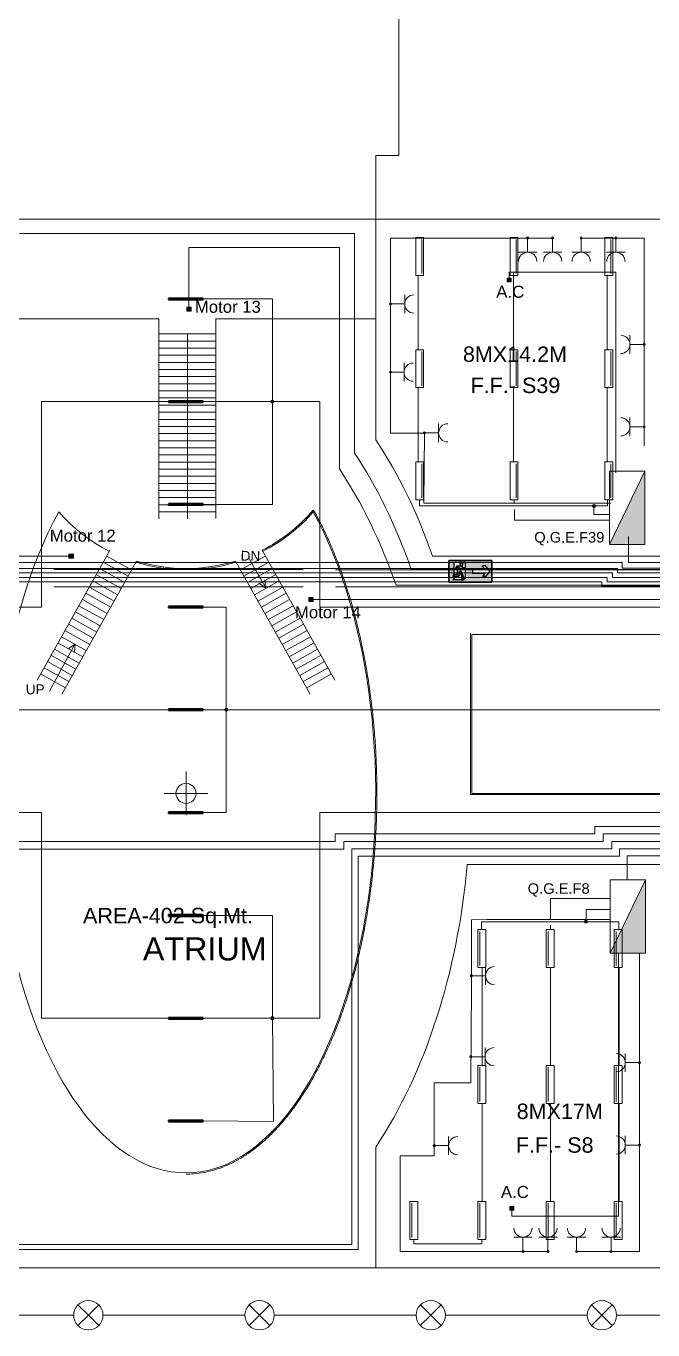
# Model space of a CAD drawing. Extents: x -17539 to 1421, y -3169 to 802964.
# Drawn here: x 392.2 to 418.6, y 364.6 to 419.5 of the extents above; entities that cross this region are included whole.
import ezdxf
from ezdxf.enums import TextEntityAlignment as Align

# ---------------------------------------------------------------- set-up
doc = ezdxf.new("R2010")
doc.units = 0
doc.header["$LTSCALE"] = 25
doc.header["$MEASUREMENT"] = 0
doc.linetypes.add('DASHED2', pattern=[0.375, 0.25, -0.125])
doc.layers.get('0').update_dxf_attribs({"lineweight": 9})
for name, color, linetype, lineweight in [('Iluminação', 10, 'Continuous', 9), ('Quadros', 50, 'Continuous', 9), ('www.cadblocksfree.com', 7, 'Continuous', 9)]:
    doc.layers.add(name, color=color, linetype=linetype, lineweight=lineweight)
doc.layers.add('Simbologia de Emergência', color=6, linetype='Continuous')
doc.layers.add('Tomadas', color=3, linetype='Continuous', lineweight=9, true_color=0x00f500)
doc.styles.add('ROMANS', font='arial.ttf')
doc.styles.get("Standard").update_dxf_attribs({"font": 'arial.ttf'})

# ---------------------------------------------------------------- blocks, each defined once
blk = doc.blocks.new('emergencia seta')
at = {"layer": 'Simbologia de Emergência'}
h = blk.add_hatch(color=98, dxfattribs=at)
h.paths.add_polyline_path([(1.001, 0.298), (0.094, 0.296), (-0.813, 0.294), (-0.811, -0.613), (1.003, -0.609)])
h.paths.add_polyline_path([(-0.131, -0.455), (-0.195, -0.52), (-0.649, -0.521), (-0.585, -0.456), (-0.585, -0.371), (-0.643, -0.371), (-0.595, -0.289), (-0.585, -0.289), (-0.587, 0.224), (-0.133, 0.225)], flags=16)
h.paths.add_polyline_path([(-0.372, -0.172, 0.038289), (-0.372, -0.171)], flags=0)
h.paths.add_polyline_path([(0.186, -0.248), (0.185, -0.067), (0.706, -0.066), (0.597, 0.07), (0.733, 0.07), (0.915, -0.156), (0.734, -0.383), (0.598, -0.383), (0.706, -0.247)], flags=16)
h.paths.add_polyline_path([(-0.349, 0.142, -1), (-0.221, 0.142, -1)], flags=0)
h.paths.add_polyline_path([(-0.188, -0.455), (-0.261, -0.455), (-0.291, -0.52), (-0.218, -0.52)], flags=16)
h.paths.add_polyline_path([(-0.3, -0.17, -0.215507), (-0.301, -0.11), (-0.263, -0.02), (-0.204, -0.069), (-0.132, -0.069), (-0.132, -0.021), (-0.187, -0.021), (-0.277, 0.054, 0.148058), (-0.294, 0.059), (-0.473, 0.059, 0.263654), (-0.498, 0.044), (-0.553, -0.048, 1), (-0.512, -0.072), (-0.462, 0.011), (-0.399, 0.011), (-0.454, -0.127, 0.095479), (-0.459, -0.154), (-0.459, -0.293), (-0.592, -0.294), (-0.635, -0.366), (-0.409, -0.366, 0.414214), (-0.386, -0.343), (-0.387, -0.173, -0.740976), (-0.372, -0.172), (-0.241, -0.446), (-0.169, -0.446)], flags=0)
for p, q in [((-0.813, 0.294), (1.001, 0.298)), ((-0.811, -0.613), (-0.813, 0.294)), ((1.001, 0.298), (1.003, -0.609)), ((1.001, 0.298), (1.001, 0.298)), ((1.001, 0.298), (1.003, -0.609)), ((1.001, 0.298), (1.001, 0.298))]:
    blk.add_line(p, q, dxfattribs=at)
at = {"layer": 'Simbologia de Emergência', "color": 7, "linetype": 'ByBlock', "lineweight": -2, "true_color": 0xffffff}
for p, q in [((1.001, 0.298), (-0.813, 0.294)), ((-0.813, 0.294), (-0.811, -0.613)), ((-0.587, 0.224), (-0.133, 0.225)), ((-0.587, 0.224), (-0.133, 0.225)), ((-0.587, 0.224), (-0.133, 0.225)), ((-0.585, -0.289), (-0.587, 0.224)), ((-0.585, -0.289), (-0.587, 0.224)), ((-0.585, -0.289), (-0.587, 0.224)), ((-0.498, 0.044), (-0.553, -0.048)), ((-0.498, 0.044), (-0.553, -0.048)), ((-0.498, 0.044), (-0.553, -0.048)), ((-0.512, -0.072), (-0.462, 0.011)), ((-0.512, -0.072), (-0.462, 0.011)), ((-0.512, -0.072), (-0.462, 0.011)), ((-0.294, 0.059), (-0.473, 0.059)), ((-0.294, 0.059), (-0.473, 0.059)), ((-0.294, 0.059), (-0.473, 0.059)), ((-0.462, 0.011), (-0.399, 0.011)), ((-0.462, 0.011), (-0.399, 0.011)), ((-0.462, 0.011), (-0.399, 0.011)), ((-0.399, 0.011), (-0.454, -0.127)), ((-0.399, 0.011), (-0.454, -0.127)), ((-0.399, 0.011), (-0.454, -0.127)), ((-0.349, 0.142), (-0.349, 0.142)), ((-0.277, 0.054), (-0.187, -0.021)), ((-0.277, 0.054), (-0.187, -0.021)), ((-0.187, -0.021), (-0.277, 0.054)), ((-0.133, 0.225), (-0.131, -0.455)), ((0.706, -0.066), (0.597, 0.07)), ((0.733, 0.07), (0.597, 0.07)), ((0.915, -0.156), (0.733, 0.07)), ((1.003, -0.609), (1.001, 0.298)), ((1.003, -0.609), (1.001, 0.298)), ((-0.585, -0.456), (-0.649, -0.521)), ((-0.585, -0.456), (-0.649, -0.521)), ((-0.649, -0.521), (-0.585, -0.456)), ((-0.195, -0.52), (-0.649, -0.521)), ((-0.595, -0.289), (-0.643, -0.371)), ((-0.595, -0.289), (-0.643, -0.371)), ((-0.643, -0.371), (-0.595, -0.289)), ((-0.585, -0.371), (-0.643, -0.371)), ((-0.585, -0.371), (-0.643, -0.371)), ((-0.585, -0.371), (-0.643, -0.371)), ((-0.592, -0.294), (-0.635, -0.366)), ((-0.592, -0.294), (-0.635, -0.366)), ((-0.592, -0.294), (-0.635, -0.366)), ((-0.409, -0.366), (-0.635, -0.366)), ((-0.409, -0.366), (-0.635, -0.366)), ((-0.635, -0.366), (-0.409, -0.366)), ((-0.585, -0.289), (-0.595, -0.289)), ((-0.585, -0.289), (-0.595, -0.289)), ((-0.595, -0.289), (-0.585, -0.289)), ((-0.459, -0.293), (-0.592, -0.294)), ((-0.459, -0.293), (-0.592, -0.294)), ((-0.459, -0.293), (-0.592, -0.294)), ((-0.585, -0.456), (-0.585, -0.371)), ((-0.585, -0.456), (-0.585, -0.371)), ((-0.585, -0.456), (-0.585, -0.371)), ((-0.459, -0.154), (-0.459, -0.293)), ((-0.459, -0.154), (-0.459, -0.293)), ((-0.459, -0.154), (-0.459, -0.293)), ((-0.387, -0.173), (-0.386, -0.343)), ((-0.387, -0.173), (-0.386, -0.343)), ((-0.386, -0.343), (-0.387, -0.173)), ((-0.372, -0.171), (-0.372, -0.172)), ((-0.372, -0.172), (-0.241, -0.446)), ((-0.372, -0.172), (-0.241, -0.446)), ((-0.372, -0.172), (-0.372, -0.172)), ((-0.372, -0.172), (-0.241, -0.446)), ((-0.263, -0.02), (-0.301, -0.11)), ((-0.263, -0.02), (-0.301, -0.11)), ((-0.301, -0.11), (-0.263, -0.02)), ((-0.3, -0.17), (-0.169, -0.446)), ((-0.3, -0.17), (-0.169, -0.446)), ((-0.169, -0.446), (-0.3, -0.17)), ((-0.291, -0.52), (-0.261, -0.455)), ((-0.291, -0.52), (-0.261, -0.455)), ((-0.261, -0.455), (-0.291, -0.52)), ((-0.291, -0.52), (-0.218, -0.52)), ((-0.263, -0.02), (-0.204, -0.069)), ((-0.263, -0.02), (-0.204, -0.069)), ((-0.263, -0.02), (-0.204, -0.069)), ((-0.263, -0.02), (-0.263, -0.02)), ((-0.188, -0.455), (-0.261, -0.455)), ((-0.188, -0.455), (-0.261, -0.455)), ((-0.188, -0.455), (-0.261, -0.455)), ((-0.169, -0.446), (-0.241, -0.446)), ((-0.169, -0.446), (-0.241, -0.446)), ((-0.241, -0.446), (-0.169, -0.446)), ((-0.218, -0.52), (-0.188, -0.455)), ((-0.218, -0.52), (-0.188, -0.455)), ((-0.218, -0.52), (-0.188, -0.455)), ((-0.204, -0.069), (-0.132, -0.069)), ((-0.204, -0.069), (-0.132, -0.069)), ((-0.204, -0.069), (-0.132, -0.069)), ((-0.131, -0.455), (-0.195, -0.52)), ((-0.131, -0.455), (-0.195, -0.52)), ((-0.131, -0.455), (-0.195, -0.52)), ((-0.188, -0.455), (-0.188, -0.455)), ((-0.187, -0.021), (-0.132, -0.021)), ((-0.187, -0.021), (-0.132, -0.021)), ((-0.132, -0.021), (-0.187, -0.021)), ((-0.132, -0.069), (-0.132, -0.021)), ((-0.131, -0.455), (-0.131, -0.455)), ((0.706, -0.066), (0.185, -0.067)), ((0.185, -0.067), (0.186, -0.248)), ((0.706, -0.247), (0.186, -0.248)), ((0.706, -0.247), (0.598, -0.383)), ((0.734, -0.383), (0.598, -0.383)), ((0.915, -0.156), (0.734, -0.383)), ((-0.811, -0.613), (1.003, -0.609))]:
    blk.add_line(p, q, dxfattribs=at)
blk.add_circle((-0.285, 0.142), 0.0645, dxfattribs=at)
blk.add_circle((-0.285, 0.142), 0.0645, dxfattribs=at)
for centre, radius, start, end in [((-0.473, 0.029), 0.0296, 90.1318, 149.2124), ((-0.473, 0.029), 0.0296, 90.1318, 149.2123), ((-0.473, 0.029), 0.0296, 90.1318, 149.2123), ((-0.285, 0.142), 0.0645, 0.1318, 180.1318), ((-0.285, 0.142), 0.0645, 180.1318, 0.1318), ((-0.294, 0.03), 0.0296, 56.444, 90.1318), ((-0.294, 0.03), 0.0296, 56.4442, 90.1318), ((-0.294, 0.03), 0.0296, 56.4442, 90.1318), ((-0.532, -0.06), 0.024, 149.2124, 329.2124), ((-0.532, -0.06), 0.024, 149.2123, 329.2123), ((-0.532, -0.06), 0.024, 149.2123, 329.2123), ((-0.387, -0.154), 0.0726, 158.3161, 180.1318), ((-0.387, -0.154), 0.0726, 158.3158, 180.1318), ((-0.387, -0.154), 0.0726, 158.3158, 180.1318), ((-0.409, -0.343), 0.0227, 270.1318, 0.1318), ((-0.409, -0.343), 0.0227, 270.1318, 0.1318), ((-0.409, -0.343), 0.0227, 270.1318, 0.1318), ((-0.379, -0.174), 0.00779, 21.0343, 167.1846), ((-0.379, -0.174), 0.00779, 21.0343, 167.1846), ((-0.379, -0.174), 0.00779, 21.0343, 167.1846), ((-0.379, -0.174), 0.00779, 21.0343, 29.8052), ((-0.234, -0.138), 0.0726, 156.7728, 205.4198), ((-0.234, -0.138), 0.0726, 156.7731, 205.4198), ((-0.234, -0.138), 0.0726, 156.7731, 205.4198)]:
    blk.add_arc(centre, radius, start, end, dxfattribs=at)
blk = doc.blocks.new('quadro eletrico')
h = blk.add_hatch(color=256)
h.dxf.hatch_style = 1
h.paths.add_polyline_path([(1.839, -0.788), (-1.457, 0.809), (-1.457, -0.788)])
blk.add_line((-1.457, 0.809), (1.839, -0.788))
blk.add_lwpolyline([(-1.457, 0.809), (1.839, 0.809), (1.839, -0.788), (-1.457, -0.788)], close=True)
blk = doc.blocks.new('Quadro')
at = {"xscale": 0.6593095434044552, "yscale": 0.6593095434044552, "zscale": 0.6593095434044552}
blk.add_blockref('quadro eletrico', (-0.091, 0.017), dxfattribs=at)
blk = doc.blocks.new('Tomada')
for p, q in [((0, 0), (-0.975, 0)), ((0, 0.632), (0, 0)), ((0, 0), (0, -0.632))]:
    blk.add_line(p, q)
blk.add_arc((0.622, 0), 0.622, 90, 270)
blk = doc.blocks.new('Iluminárias 1')
at = {"layer": 'Iluminação'}
blk.add_line((0.079, 0.079), (1.521, 0.079), dxfattribs=at)
blk.add_lwpolyline([(0, 0), (1.6, 0), (1.6, 0.332), (0, 0.332)], close=True, dxfattribs=at)
blk = doc.blocks.new('Ponto de Luz')
for q in [(-0.438, -0.436), (-0.437, 0.437), (0.438, 0.436), (0.437, -0.437)]:
    blk.add_line((0, 0), q)
blk.add_circle((0, 0), 0.618)
blk = doc.blocks.new('Luminária 4')
at = {"layer": 'Iluminação', "lineweight": 40}
for p, q in [((0.733, 0.043), (-0.734, 0.043)), ((-0.734, 0.043), (-0.734, 0)), ((-0.734, 0), (0.733, 0)), ((0.733, 0), (0.733, 0.043))]:
    blk.add_line(p, q, dxfattribs=at)
at = {"layer": 'Iluminação', "lineweight": 30}
blk.add_line((-0.667, 0.008), (0.679, 0.008), dxfattribs=at)
blk = doc.blocks.new('Caixa de Derivação')
at = {"layer": 'Iluminação'}
h = blk.add_hatch(color=256, dxfattribs=at)
h.dxf.hatch_style = 1
h.paths.add_polyline_path([(0.052, 0.051), (-0.048, 0.051), (-0.048, -0.049), (0.052, -0.049)])
blk.add_lwpolyline([(-0.048, 0.051), (0.052, 0.051), (0.052, -0.049), (-0.048, -0.049)], close=True, dxfattribs=at)

msp = doc.modelspace()

# ---------------------------------------------------------------- hatches: boundary and pattern name
at = {"layer": 'Tomadas'}
h = msp.add_hatch(color=256, dxfattribs=at)
h.dxf.hatch_style = 1
h.paths.add_polyline_path([(413.281, 410.576, -1), (413.374, 410.576, -1)])
h = msp.add_hatch(color=256, dxfattribs=at)
h.dxf.hatch_style = 1
h.paths.add_polyline_path([(413.281, 410.576, -1), (413.374, 410.576, -1)])
h = msp.add_hatch(color=256, dxfattribs=at)
h.dxf.hatch_style = 1
h.paths.add_polyline_path([(413.281, 410.576, -1), (413.374, 410.576, -1)])
h = msp.add_hatch(color=256, dxfattribs=at)
h.dxf.hatch_style = 1
h.paths.add_polyline_path([(413.281, 410.576, -1), (413.374, 410.576, -1)])
h = msp.add_hatch(color=256, dxfattribs=at)
h.dxf.hatch_style = 1
h.paths.add_polyline_path([(414.337, 410.576, -1), (414.431, 410.576, -1)])
h = msp.add_hatch(color=256, dxfattribs=at)
h.dxf.hatch_style = 1
h.paths.add_polyline_path([(414.337, 410.576, -1), (414.431, 410.576, -1)])
h = msp.add_hatch(color=256, dxfattribs=at)
h.dxf.hatch_style = 1
h.paths.add_polyline_path([(414.337, 410.576, -1), (414.431, 410.576, -1)])
h = msp.add_hatch(color=256, dxfattribs=at)
h.dxf.hatch_style = 1
h.paths.add_polyline_path([(414.337, 410.576, -1), (414.431, 410.576, -1)])
h = msp.add_hatch(color=256, dxfattribs=at)
h.dxf.hatch_style = 1
h.paths.add_polyline_path([(415.587, 410.529, -0.414214), (415.54, 410.576), (415.587, 410.576)])
h.paths.add_polyline_path([(415.587, 410.529), (415.587, 410.576), (415.633, 410.576, -0.414214)])
h.paths.add_polyline_path([(415.633, 410.576), (415.587, 410.576), (415.54, 410.576, -1)])
h.paths.add_polyline_path([(417, 410.576), (417.093, 410.576, -1)])
h.paths.add_polyline_path([(417.093, 410.576), (417, 410.576, -1)])
h = msp.add_hatch(color=256, dxfattribs=at)
h.dxf.hatch_style = 1
h.paths.add_polyline_path([(415.587, 410.529, -0.414214), (415.54, 410.576), (415.587, 410.576)])
h.paths.add_polyline_path([(415.587, 410.529), (415.587, 410.576), (415.633, 410.576, -0.414214)])
h.paths.add_polyline_path([(415.633, 410.576), (415.587, 410.576), (415.54, 410.576, -1)])
h.paths.add_polyline_path([(417, 410.576), (417.093, 410.576, -1)])
h.paths.add_polyline_path([(417.093, 410.576), (417, 410.576, -1)])
h = msp.add_hatch(color=256, dxfattribs=at)
h.dxf.hatch_style = 1
h.paths.add_polyline_path([(415.587, 410.529, -0.414214), (415.54, 410.576), (415.587, 410.576)])
h.paths.add_polyline_path([(415.587, 410.529), (415.587, 410.576), (415.633, 410.576, -0.414214)])
h.paths.add_polyline_path([(415.633, 410.576), (415.587, 410.576), (415.54, 410.576, -1)])
h.paths.add_polyline_path([(417, 410.576), (417.093, 410.576, -1)])
h.paths.add_polyline_path([(417.093, 410.576), (417, 410.576, -1)])
h = msp.add_hatch(color=256, dxfattribs=at)
h.dxf.hatch_style = 1
h.paths.add_polyline_path([(415.587, 410.529, -0.414214), (415.54, 410.576), (415.587, 410.576)])
h.paths.add_polyline_path([(415.587, 410.529), (415.587, 410.576), (415.633, 410.576, -0.414214)])
h.paths.add_polyline_path([(415.633, 410.576), (415.587, 410.576), (415.54, 410.576, -1)])
h.paths.add_polyline_path([(417, 410.576), (417.093, 410.576, -1)])
h.paths.add_polyline_path([(417.093, 410.576), (417, 410.576, -1)])
h = msp.add_hatch(color=256, dxfattribs=at)
h.dxf.hatch_style = 1
h.paths.add_polyline_path([(412.462, 408.883), (412.462, 408.726), (412.636, 408.726), (412.636, 408.883)])
h = msp.add_hatch(color=256, dxfattribs=at)
h.dxf.hatch_style = 1
h.paths.add_polyline_path([(407.526, 407.756), (407.526, 407.84, -0.552295), (407.592, 407.798, -0.552295)])
h.paths.add_polyline_path([(407.526, 407.756, -0.288415), (407.499, 407.798, -0.288415), (407.526, 407.84)])
h = msp.add_hatch(color=256, dxfattribs=at)
h.dxf.hatch_style = 1
h.paths.add_polyline_path([(407.526, 407.756), (407.526, 407.84, -0.552295), (407.592, 407.798, -0.552295)])
h.paths.add_polyline_path([(407.526, 407.756, -0.288415), (407.499, 407.798, -0.288415), (407.526, 407.84)])
h = msp.add_hatch(color=256, dxfattribs=at)
h.dxf.hatch_style = 1
h.paths.add_polyline_path([(407.526, 407.756), (407.526, 407.84, -0.552295), (407.592, 407.798, -0.552295)])
h.paths.add_polyline_path([(407.526, 407.756, -0.288415), (407.499, 407.798, -0.288415), (407.526, 407.84)])
h = msp.add_hatch(color=256, dxfattribs=at)
h.dxf.hatch_style = 1
h.paths.add_polyline_path([(407.526, 407.756), (407.526, 407.84, -0.552295), (407.592, 407.798, -0.552295)])
h.paths.add_polyline_path([(407.526, 407.756, -0.288415), (407.499, 407.798, -0.288415), (407.526, 407.84)])
h = msp.add_hatch(color=256, dxfattribs=at)
h.dxf.hatch_style = 1
h.paths.add_polyline_path([(398.952, 407.665), (398.952, 407.496), (399.14, 407.496), (399.14, 407.665)])
h = msp.add_hatch(color=256, dxfattribs=at)
h.dxf.hatch_style = 1
h.paths.add_polyline_path([(418.244, 406.092), (418.198, 406.092, -0.411824), (418.244, 406.138)])
h.paths.add_polyline_path([(418.244, 406.045, -0.411824), (418.198, 406.092), (418.244, 406.092)])
h.paths.add_polyline_path([(418.244, 406.045), (418.244, 406.092), (418.244, 406.138, -0.416608), (418.291, 406.092, -0.416608)])
h.paths.add_polyline_path([(418.291, 402.618, -0.416608), (418.244, 402.571), (418.244, 402.664, -0.416608)])
h.paths.add_polyline_path([(418.244, 402.571, -0.411824), (418.198, 402.618), (418.244, 402.618)])
h.paths.add_polyline_path([(418.244, 402.618), (418.198, 402.618, -0.411824), (418.244, 402.664)])
h = msp.add_hatch(color=256, dxfattribs=at)
h.dxf.hatch_style = 1
h.paths.add_polyline_path([(407.501, 404.921, -1), (407.594, 404.921, -1)])
h = msp.add_hatch(color=256, dxfattribs=at)
h.dxf.hatch_style = 1
h.paths.add_polyline_path([(407.501, 404.921, -1), (407.594, 404.921, -1)])
h = msp.add_hatch(color=256, dxfattribs=at)
h.dxf.hatch_style = 1
h.paths.add_polyline_path([(407.501, 404.921, -1), (407.594, 404.921, -1)])
h = msp.add_hatch(color=256, dxfattribs=at)
h.dxf.hatch_style = 1
h.paths.add_polyline_path([(407.501, 404.921, -1), (407.594, 404.921, -1)])
h = msp.add_hatch(color=256, dxfattribs=at)
h.dxf.hatch_style = 1
h.paths.add_polyline_path([(408.927, 402.365, -1), (409.02, 402.365, -1)])
h = msp.add_hatch(color=256, dxfattribs=at)
h.dxf.hatch_style = 1
h.paths.add_polyline_path([(408.927, 402.365, -1), (409.02, 402.365, -1)])
h = msp.add_hatch(color=256, dxfattribs=at)
h.dxf.hatch_style = 1
h.paths.add_polyline_path([(408.927, 402.365, -1), (409.02, 402.365, -1)])
h = msp.add_hatch(color=256, dxfattribs=at)
h.dxf.hatch_style = 1
h.paths.add_polyline_path([(408.927, 402.365, -1), (409.02, 402.365, -1)])
h = msp.add_hatch(color=256, dxfattribs=at)
h.dxf.hatch_style = 1
h.paths.add_polyline_path([(393.981, 397.258), (393.981, 397.088), (394.171, 397.088), (394.171, 397.258)])
h = msp.add_hatch(color=256, dxfattribs=at)
h.dxf.hatch_style = 1
h.paths.add_polyline_path([(404.105, 395.424), (404.105, 395.259), (404.288, 395.259), (404.288, 395.424)])
h = msp.add_hatch(color=256, dxfattribs=at)
h.dxf.hatch_style = 1
h.paths.add_polyline_path([(410.996, 379.484, 1), (410.903, 379.484, 1)])
h = msp.add_hatch(color=256, dxfattribs=at)
h.dxf.hatch_style = 1
h.paths.add_polyline_path([(410.996, 379.484, 1), (410.903, 379.484, 1)])
h = msp.add_hatch(color=256, dxfattribs=at)
h.dxf.hatch_style = 1
h.paths.add_polyline_path([(410.996, 379.484, 1), (410.903, 379.484, 1)])
h = msp.add_hatch(color=256, dxfattribs=at)
h.dxf.hatch_style = 1
h.paths.add_polyline_path([(410.996, 379.484, 1), (410.903, 379.484, 1)])
h = msp.add_hatch(color=256, dxfattribs=at)
h.dxf.hatch_style = 1
h.paths.add_polyline_path([(410.98, 376.067, 1), (410.886, 376.067, 1)])
h = msp.add_hatch(color=256, dxfattribs=at)
h.dxf.hatch_style = 1
h.paths.add_polyline_path([(410.98, 376.067, 1), (410.886, 376.067, 1)])
h = msp.add_hatch(color=256, dxfattribs=at)
h.dxf.hatch_style = 1
h.paths.add_polyline_path([(410.98, 376.067, 1), (410.886, 376.067, 1)])
h = msp.add_hatch(color=256, dxfattribs=at)
h.dxf.hatch_style = 1
h.paths.add_polyline_path([(410.98, 376.067, 1), (410.886, 376.067, 1)])
h = msp.add_hatch(color=256, dxfattribs=at)
h.dxf.hatch_style = 1
h.paths.add_polyline_path([(418.046, 372.344), (418, 372.344, 0.411824), (418.046, 372.297)])
h.paths.add_polyline_path([(418.046, 372.39, 0.411824), (418, 372.344), (418.046, 372.344)])
h.paths.add_polyline_path([(418.046, 372.39), (418.046, 372.344), (418.046, 372.297, 0.416608), (418.093, 372.344, 0.416608)])
h.paths.add_polyline_path([(418.093, 375.818, 0.416608), (418.046, 375.864), (418.046, 375.771, 0.416608)])
h.paths.add_polyline_path([(418.046, 375.864, 0.411824), (418, 375.818), (418.046, 375.818)])
h.paths.add_polyline_path([(418.046, 375.818), (418, 375.818, 0.411824), (418.046, 375.771)])
h = msp.add_hatch(color=256, dxfattribs=at)
h.dxf.hatch_style = 1
h.paths.add_polyline_path([(409.377, 372.362), (409.377, 372.278, 0.552295), (409.444, 372.32, 0.552295)])
h.paths.add_polyline_path([(409.377, 372.362, 0.288415), (409.35, 372.32, 0.288415), (409.377, 372.278)])
h = msp.add_hatch(color=256, dxfattribs=at)
h.dxf.hatch_style = 1
h.paths.add_polyline_path([(409.377, 372.362), (409.377, 372.278, 0.552295), (409.444, 372.32, 0.552295)])
h.paths.add_polyline_path([(409.377, 372.362, 0.288415), (409.35, 372.32, 0.288415), (409.377, 372.278)])
h = msp.add_hatch(color=256, dxfattribs=at)
h.dxf.hatch_style = 1
h.paths.add_polyline_path([(409.377, 372.362), (409.377, 372.278, 0.552295), (409.444, 372.32, 0.552295)])
h.paths.add_polyline_path([(409.377, 372.362, 0.288415), (409.35, 372.32, 0.288415), (409.377, 372.278)])
h = msp.add_hatch(color=256, dxfattribs=at)
h.dxf.hatch_style = 1
h.paths.add_polyline_path([(409.377, 372.362), (409.377, 372.278, 0.552295), (409.444, 372.32, 0.552295)])
h.paths.add_polyline_path([(409.377, 372.362, 0.288415), (409.35, 372.32, 0.288415), (409.377, 372.278)])
h = msp.add_hatch(color=256, dxfattribs=at)
h.dxf.hatch_style = 1
h.paths.add_polyline_path([(412.75, 369.604), (412.75, 369.76), (412.575, 369.76), (412.575, 369.604)])
h = msp.add_hatch(color=256, dxfattribs=at)
h.dxf.hatch_style = 1
h.paths.add_polyline_path([(413.083, 367.859, 1), (413.177, 367.859, 1)])
h = msp.add_hatch(color=256, dxfattribs=at)
h.dxf.hatch_style = 1
h.paths.add_polyline_path([(413.083, 367.859, 1), (413.177, 367.859, 1)])
h = msp.add_hatch(color=256, dxfattribs=at)
h.dxf.hatch_style = 1
h.paths.add_polyline_path([(413.083, 367.859, 1), (413.177, 367.859, 1)])
h = msp.add_hatch(color=256, dxfattribs=at)
h.dxf.hatch_style = 1
h.paths.add_polyline_path([(413.083, 367.859, 1), (413.177, 367.859, 1)])
h = msp.add_hatch(color=256, dxfattribs=at)
h.dxf.hatch_style = 1
h.paths.add_polyline_path([(414.14, 367.859, 1), (414.233, 367.859, 1)])
h = msp.add_hatch(color=256, dxfattribs=at)
h.dxf.hatch_style = 1
h.paths.add_polyline_path([(414.14, 367.859, 1), (414.233, 367.859, 1)])
h = msp.add_hatch(color=256, dxfattribs=at)
h.dxf.hatch_style = 1
h.paths.add_polyline_path([(414.14, 367.859, 1), (414.233, 367.859, 1)])
h = msp.add_hatch(color=256, dxfattribs=at)
h.dxf.hatch_style = 1
h.paths.add_polyline_path([(414.14, 367.859, 1), (414.233, 367.859, 1)])
h = msp.add_hatch(color=256, dxfattribs=at)
h.dxf.hatch_style = 1
h.paths.add_polyline_path([(415.389, 367.906, 0.414214), (415.342, 367.859), (415.389, 367.859)])
h.paths.add_polyline_path([(415.389, 367.906), (415.389, 367.859), (415.436, 367.859, 0.414214)])
h.paths.add_polyline_path([(415.436, 367.859), (415.389, 367.859), (415.342, 367.859, 1)])
h.paths.add_polyline_path([(416.802, 367.859), (416.896, 367.859, 1)])
h.paths.add_polyline_path([(416.896, 367.859), (416.802, 367.859, 1)])
h = msp.add_hatch(color=256, dxfattribs=at)
h.dxf.hatch_style = 1
h.paths.add_polyline_path([(415.389, 367.906, 0.414214), (415.342, 367.859), (415.389, 367.859)])
h.paths.add_polyline_path([(415.389, 367.906), (415.389, 367.859), (415.436, 367.859, 0.414214)])
h.paths.add_polyline_path([(415.436, 367.859), (415.389, 367.859), (415.342, 367.859, 1)])
h.paths.add_polyline_path([(416.802, 367.859), (416.896, 367.859, 1)])
h.paths.add_polyline_path([(416.896, 367.859), (416.802, 367.859, 1)])
h = msp.add_hatch(color=256, dxfattribs=at)
h.dxf.hatch_style = 1
h.paths.add_polyline_path([(415.389, 367.906, 0.414214), (415.342, 367.859), (415.389, 367.859)])
h.paths.add_polyline_path([(415.389, 367.906), (415.389, 367.859), (415.436, 367.859, 0.414214)])
h.paths.add_polyline_path([(415.436, 367.859), (415.389, 367.859), (415.342, 367.859, 1)])
h.paths.add_polyline_path([(416.802, 367.859), (416.896, 367.859, 1)])
h.paths.add_polyline_path([(416.896, 367.859), (416.802, 367.859, 1)])
h = msp.add_hatch(color=256, dxfattribs=at)
h.dxf.hatch_style = 1
h.paths.add_polyline_path([(415.389, 367.906, 0.414214), (415.342, 367.859), (415.389, 367.859)])
h.paths.add_polyline_path([(415.389, 367.906), (415.389, 367.859), (415.436, 367.859, 0.414214)])
h.paths.add_polyline_path([(415.436, 367.859), (415.389, 367.859), (415.342, 367.859, 1)])
h.paths.add_polyline_path([(416.802, 367.859), (416.896, 367.859, 1)])
h.paths.add_polyline_path([(416.896, 367.859), (416.802, 367.859, 1)])

# ---------------------------------------------------------------- linework, layer by layer
at = {"layer": 'Iluminação'}
for p, q in [((408.715, 405.87), (408.715, 409)), ((412.737, 409.109), (412.737, 405.87)), ((416.69, 409), (416.69, 405.87)), ((399.65, 408.011), (402.562, 408.011)), ((402.562, 408.011), (402.562, 403.681)), ((408.715, 401.14), (408.715, 404.27)), ((412.737, 404.27), (412.737, 401.14)), ((416.69, 404.27), (416.69, 401.14)), ((398.183, 403.681), (392.821, 403.681)), ((392.821, 395.021), (392.821, 403.681)), ((399.65, 403.681), (404.558, 403.681)), ((402.562, 403.681), (402.562, 399.351)), ((404.558, 395.021), (404.558, 403.681)), ((408.715, 402.275), (408.715, 401.14)), ((399.65, 399.351), (402.562, 399.351)), ((408.764, 399.285), (408.764, 399.54)), ((416.701, 399.285), (408.764, 399.285)), ((412.754, 399.418), (412.754, 399.54)), ((412.768, 398.682), (412.768, 399.131)), ((416.125, 398.922), (416.125, 399.285)), ((416.701, 399.54), (416.701, 399.285)), ((416.774, 398.682), (412.768, 398.682)), ((416.774, 398.922), (416.125, 398.922)), ((403.866, 396.599), (393.346, 396.599)), ((428.679, 396.594), (405.227, 396.594)), ((403.866, 395.872), (393.346, 395.872)), ((428.801, 395.872), (405.232, 395.872)), ((378.32, 395.021), (392.821, 395.021)), ((399.65, 395.021), (400.619, 395.021)), ((400.619, 395.021), (400.619, 390.691)), ((419.523, 395.021), (404.558, 395.021)), ((378.32, 390.691), (398.183, 390.691)), ((419.523, 390.691), (399.65, 390.691)), ((400.619, 386.361), (400.619, 390.691)), ((378.32, 386.361), (392.821, 386.361)), ((392.821, 386.361), (392.821, 377.691)), ((399.65, 386.361), (400.619, 386.361)), ((419.523, 386.361), (404.558, 386.361)), ((404.558, 377.691), (404.558, 386.361)), ((416.807, 382.741), (414.296, 382.741)), ((414.296, 382.741), (414.296, 381.886)), ((399.65, 382.021), (402.562, 382.021)), ((402.562, 382.021), (402.562, 377.691)), ((416.807, 382.274), (415.793, 382.274)), ((415.793, 382.274), (415.793, 381.754)), ((411.388, 381.43), (411.388, 381.754)), ((411.388, 381.754), (417.173, 381.754)), ((414.288, 381.608), (414.288, 381.43)), ((417.173, 381.754), (417.173, 381.43)), ((411.415, 375.7), (411.415, 379.83)), ((414.297, 375.7), (414.297, 379.83)), ((417.195, 379.83), (417.195, 375.7)), ((398.183, 377.691), (392.821, 377.691)), ((399.65, 377.691), (402.562, 377.691)), ((402.562, 377.691), (402.613, 373.339)), ((402.562, 377.691), (404.558, 377.691)), ((411.415, 369.97), (411.415, 374.1)), ((414.297, 369.97), (414.297, 374.1)), ((417.195, 374.1), (417.195, 369.97)), ((399.65, 373.361), (402.614, 373.339)), ((408.525, 368.174), (408.525, 368.37)), ((411.398, 368.174), (411.398, 368.37)), ((411.398, 368.174), (408.525, 368.174)), ((388.199, 365.169), (394.183, 365.169)), ((395.419, 365.169), (401.403, 365.169)), ((402.639, 365.169), (408.623, 365.169)), ((409.859, 365.169), (415.843, 365.169)), ((417.079, 365.169), (423.063, 365.169))]:
    msp.add_line(p, q, dxfattribs=at)
at = {"layer": 'Quadros'}
for p, q in [((417.582, 396.903), (417.582, 397.994)), ((417.309, 396.9), (388.377, 396.9)), ((417.309, 396.663), (417.309, 396.9)), ((427.941, 396.903), (417.582, 396.903)), ((417.112, 396.646), (388.377, 396.646)), ((416.909, 396.47), (388.377, 396.47)), ((416.681, 396.265), (388.377, 396.265)), ((416.681, 396.091), (416.681, 396.265)), ((416.909, 396.266), (416.909, 396.47)), ((427.308, 396.266), (416.909, 396.266)), ((417.112, 396.464), (417.112, 396.646)), ((427.461, 396.464), (417.112, 396.464)), ((427.667, 396.663), (417.309, 396.663)), ((416.462, 396.085), (388.377, 396.085)), ((416.462, 395.906), (416.462, 396.085)), ((426.91, 395.906), (416.462, 395.906)), ((427.138, 396.091), (416.681, 396.091)), ((416.166, 385.462), (405.216, 385.462)), ((405.216, 385.462), (405.216, 385.134)), ((423.694, 385.775), (416.166, 385.775)), ((416.166, 385.775), (416.166, 385.462)), ((424.06, 385.46), (416.51, 385.46)), ((416.51, 385.46), (416.51, 385.138)), ((405.216, 385.134), (379.756, 385.134)), ((405.582, 384.816), (380.11, 384.816)), ((416.51, 385.138), (405.582, 385.138)), ((405.582, 385.138), (405.582, 384.816)), ((416.879, 384.826), (405.916, 384.826)), ((405.916, 384.826), (405.916, 368.154)), ((424.476, 385.145), (416.879, 385.145)), ((416.879, 385.145), (416.879, 384.826)), ((424.839, 384.83), (417.205, 384.83)), ((417.205, 384.83), (417.205, 384.528)), ((408.845, 384.528), (406.178, 384.528)), ((406.178, 384.528), (406.178, 368.548)), ((417.205, 384.528), (408.845, 384.528)), ((425.128, 384.532), (417.532, 384.532)), ((417.532, 384.532), (417.532, 383.518)), ((406.178, 368.548), (406.178, 367.942)), ((406.178, 367.942), (388.127, 367.942)), ((405.916, 368.154), (389.891, 368.154))]:
    msp.add_line(p, q, dxfattribs=at)
at = {"layer": 'Tomadas'}
for p, q in [((391.901, 410.761), (406.027, 410.761)), ((406.027, 410.761), (406.027, 402.051)), ((407.546, 410.576), (414.387, 410.576)), ((407.546, 410.576), (407.546, 402.345)), ((418.244, 410.576), (415.598, 410.576)), ((418.244, 401.821), (418.244, 410.576)), ((418.244, 401.821), (418.244, 410.576)), ((418.244, 401.821), (418.244, 410.576)), ((418.244, 401.821), (418.244, 410.576)), ((405.387, 410.176), (399.034, 410.176)), ((399.034, 410.176), (399.034, 407.55)), ((405.387, 401.389), (405.387, 410.176)), ((417.043, 409.136), (412.543, 409.136)), ((412.543, 409.136), (412.543, 408.795)), ((417.043, 400.675), (417.043, 409.136)), ((407.546, 402.345), (408.976, 402.345)), ((408.976, 402.345), (408.954, 399.394)), ((406.027, 402.051), (406.027, 401.508)), ((405.387, 401.389), (405.387, 400.846)), ((408.954, 399.394), (416.829, 399.394)), ((389.508, 397.169), (394.068, 397.169)), ((408.42, 396.601), (478.604, 396.601)), ((407.779, 395.939), (477.93, 395.939)), ((407.228, 395.343), (404.184, 395.343)), ((407.228, 395.343), (477.257, 395.343)), ((410.959, 381.842), (411.601, 381.854)), ((410.959, 379.042), (410.959, 381.842)), ((411.601, 381.854), (416.802, 381.854)), ((417.157, 380.426), (417.157, 369.351)), ((418.046, 380.429), (418.046, 367.859)), ((418.046, 380.429), (418.046, 367.859)), ((418.046, 380.429), (418.046, 367.859)), ((418.046, 380.429), (418.046, 367.859)), ((410.929, 374.973), (410.959, 379.042)), ((409.385, 371.884), (409.385, 374.973)), ((409.385, 374.973), (410.929, 374.973)), ((407.946, 367.859), (407.946, 371.884)), ((407.946, 371.884), (409.385, 371.884)), ((412.656, 369.351), (412.656, 369.691)), ((417.157, 369.351), (412.656, 369.351)), ((411.601, 367.859), (407.946, 367.859)), ((411.601, 367.859), (414.19, 367.859)), ((418.046, 367.859), (415.4, 367.859))]:
    msp.add_line(p, q, dxfattribs=at)
for points in [[(412.462, 408.883), (412.636, 408.883), (412.636, 408.726), (412.462, 408.726)], [(398.952, 407.665), (399.14, 407.665), (399.14, 407.496), (398.952, 407.496)], [(393.981, 397.258), (394.171, 397.258), (394.171, 397.088), (393.981, 397.088)], [(404.105, 395.424), (404.288, 395.424), (404.288, 395.259), (404.105, 395.259)], [(412.575, 369.604), (412.75, 369.604), (412.75, 369.76), (412.575, 369.76)]]:
    msp.add_lwpolyline(points, close=True, dxfattribs=at)
for centre in [(413.328, 410.576), (413.328, 410.576), (413.328, 410.576), (413.328, 410.576), (414.384, 410.576), (414.384, 410.576), (414.384, 410.576), (414.384, 410.576), (415.587, 410.576), (415.587, 410.576), (415.587, 410.576), (415.587, 410.576), (417.047, 410.576), (417.047, 410.576), (417.047, 410.576), (417.047, 410.576), (407.546, 407.798), (407.546, 407.798), (407.546, 407.798), (407.546, 407.798), (418.244, 406.092), (418.244, 406.092), (418.244, 406.092), (418.244, 406.092), (407.547, 404.921), (407.547, 404.921), (407.547, 404.921), (407.547, 404.921), (408.973, 402.365), (408.973, 402.365), (408.973, 402.365), (408.973, 402.365), (418.244, 402.618), (418.244, 402.618), (418.244, 402.618), (418.244, 402.618), (410.95, 379.484), (410.95, 379.484), (410.95, 379.484), (410.95, 379.484), (410.933, 376.067), (410.933, 376.067), (410.933, 376.067), (410.933, 376.067), (418.047, 375.818), (418.047, 375.818), (418.047, 375.818), (418.047, 375.818), (409.397, 372.32), (409.397, 372.32), (409.397, 372.32), (409.397, 372.32), (418.047, 372.344), (418.047, 372.344), (418.047, 372.344), (418.047, 372.344), (413.13, 367.859), (413.13, 367.859), (413.13, 367.859), (413.13, 367.859), (414.186, 367.859), (414.186, 367.859), (414.186, 367.859), (414.186, 367.859), (415.389, 367.859), (415.389, 367.859), (415.389, 367.859), (415.389, 367.859), (416.849, 367.859), (416.849, 367.859), (416.849, 367.859), (416.849, 367.859)]:
    msp.add_circle(centre, 0.0466, dxfattribs=at)
at = {"layer": 'Tomadas', "extrusion": (0, 0, -1)}
for centre in [(398.027, 386.601), (397.387, 385.939)]:
    msp.add_ellipse(centre, major_axis=(0, -20), ratio=0.6, start_param=10.154506, end_param=10.471976, dxfattribs=at)
at = {"layer": 'www.cadblocksfree.com', "color": 5, "linetype": 'DASHED2', "ltscale": 10}
for p, q in [((407.891, 430.399), (407.891, 414.054)), ((407.891, 430.399), (407.891, 414.054)), ((406.921, 414.054), (406.921, 411.369)), ((407.891, 414.054), (406.921, 414.054)), ((406.921, 414.054), (406.921, 411.369)), ((407.891, 414.054), (406.921, 414.054)), ((406.921, 414.054), (406.921, 411.369)), ((407.891, 414.054), (406.921, 414.054)), ((406.921, 414.054), (406.921, 411.369)), ((407.891, 414.054), (406.921, 414.054)), ((397.777, 407.169), (390.921, 407.169)), ((400.177, 407.169), (406.921, 407.169))]:
    msp.add_line(p, q, dxfattribs=at)
at = {"layer": 'www.cadblocksfree.com'}
for p, q in [((319.721, 411.369), (507.921, 411.369)), ((406.921, 402.076), (406.921, 411.369)), ((418.921, 411.369), (416.968, 411.369)), ((397.777, 407.169), (397.777, 398.734)), ((400.177, 407.169), (400.177, 398.753)), ((397.777, 406.534), (400.177, 406.534)), ((397.777, 406.234), (400.177, 406.234)), ((398.977, 406.534), (398.977, 398.734)), ((397.777, 405.934), (400.177, 405.934)), ((397.777, 405.634), (400.177, 405.634)), ((397.777, 405.334), (400.177, 405.334)), ((397.777, 405.034), (400.177, 405.034)), ((397.777, 404.734), (400.177, 404.734)), ((397.777, 404.434), (400.177, 404.434)), ((397.777, 404.134), (400.177, 404.134)), ((397.777, 403.834), (400.177, 403.834)), ((397.777, 403.534), (400.177, 403.534)), ((397.777, 403.234), (400.177, 403.234)), ((397.777, 402.934), (400.177, 402.934)), ((397.777, 402.634), (400.177, 402.634)), ((397.777, 402.334), (400.177, 402.334)), ((397.777, 402.034), (400.177, 402.034)), ((397.777, 401.734), (400.177, 401.734)), ((397.777, 401.434), (400.177, 401.434)), ((397.777, 401.134), (400.177, 401.134)), ((397.777, 400.834), (400.177, 400.834)), ((397.777, 400.534), (400.177, 400.534)), ((397.777, 400.234), (400.177, 400.234)), ((397.777, 399.934), (400.177, 399.934)), ((397.777, 399.634), (400.177, 399.634)), ((397.777, 399.334), (400.177, 399.334)), ((397.777, 399.034), (400.177, 399.034)), ((392.638, 391.942), (395.726, 397.434)), ((405.204, 391.942), (402.127, 397.414)), ((393.684, 391.354), (396.837, 396.961)), ((396.478, 396.323), (395.432, 396.911)), ((396.625, 396.584), (395.579, 397.172)), ((404.158, 391.354), (401.005, 396.961)), ((401.217, 396.584), (402.263, 397.172)), ((401.364, 396.323), (402.41, 396.911)), ((402.243, 395.898), (401.573, 397.085)), ((409.313, 397.169), (427.921, 397.169)), ((396.184, 395.8), (395.138, 396.388)), ((396.331, 396.061), (395.285, 396.649)), ((401.511, 396.061), (402.557, 396.649)), ((401.658, 395.8), (402.704, 396.388)), ((395.89, 395.277), (394.844, 395.865)), ((396.037, 395.538), (394.991, 396.126)), ((401.805, 395.538), (402.851, 396.126)), ((401.952, 395.277), (402.998, 395.865)), ((402.266, 395.837), (401.987, 396.024)), ((402.266, 395.837), (402.249, 396.172)), ((395.596, 394.754), (394.55, 395.342)), ((395.743, 395.015), (394.697, 395.603)), ((402.099, 395.015), (403.145, 395.603)), ((402.246, 394.754), (403.292, 395.342)), ((395.302, 394.231), (394.256, 394.819)), ((395.449, 394.492), (394.403, 395.08)), ((402.393, 394.492), (403.439, 395.08)), ((402.54, 394.231), (403.586, 394.819)), ((395.007, 393.708), (393.961, 394.296)), ((395.154, 393.969), (394.109, 394.557)), ((402.687, 393.969), (403.733, 394.557)), ((402.834, 393.708), (403.88, 394.296)), ((394.713, 393.185), (393.667, 393.773)), ((394.86, 393.446), (393.814, 394.034)), ((402.981, 393.446), (404.027, 394.034)), ((403.128, 393.185), (404.174, 393.773)), ((410.921, 387.119), (410.921, 393.919)), ((410.971, 387.169), (410.971, 393.869)), ((410.971, 393.869), (448.617, 393.869)), ((394.199, 393.408), (393.164, 391.474)), ((394.272, 392.4), (393.226, 392.988)), ((394.419, 392.662), (393.373, 393.25)), ((394.566, 392.923), (393.52, 393.511)), ((394.239, 393.459), (393.961, 393.271)), ((394.239, 393.459), (394.223, 393.124)), ((403.275, 392.923), (404.321, 393.511)), ((403.422, 392.662), (404.468, 393.25)), ((403.569, 392.4), (404.615, 392.988)), ((393.978, 391.877), (392.932, 392.465)), ((394.125, 392.139), (393.079, 392.727)), ((403.716, 392.139), (404.762, 392.727)), ((403.864, 391.877), (404.909, 392.465)), ((393.831, 391.616), (392.785, 392.204)), ((404.011, 391.616), (405.057, 392.204)), ((410.921, 387.119), (451.971, 387.119)), ((410.971, 387.169), (451.921, 387.169)), ((474.921, 384.169), (410.785, 384.169)), ((406.921, 372.262), (406.921, 367.169)), ((507.921, 367.169), (367.456, 367.169))]:
    msp.add_line(p, q, dxfattribs=at)
at = {"layer": 'www.cadblocksfree.com', "color": 0}
for p, q in [((398.921, 388.093), (398.921, 386.246)), ((399.844, 387.169), (397.998, 387.169))]:
    msp.add_line(p, q, dxfattribs=at)
msp.add_circle((398.921, 387.169), 0.423, dxfattribs=at)
for radius, start, end in [(7.134, 221.192, 243.0736), (7.134, 252.8021, 287.1979), (7.084, 252.8892, 287.1108)]:
    msp.add_arc((398.921, 403.731), radius, start, end, dxfattribs=at)
at = {"layer": 'www.cadblocksfree.com'}
for radius, start, end in [(7.084, 296.9093, 319.2355), (7.134, 296.9264, 318.808)]:
    msp.add_arc((398.921, 403.731), radius, start, end, dxfattribs=at)
at = {"layer": 'www.cadblocksfree.com', "extrusion": (0, 0, -1)}
msp.add_ellipse((398.921, 387.169), major_axis=(0, -20), ratio=0.6, start_param=10.154506, end_param=10.471976, dxfattribs=at)
at = {"layer": 'www.cadblocksfree.com'}
for major_axis, ratio, start_param, end_param in [((0, -16), 0.5, 3.877151, 8.68922), ((0, 20), 0.6, 10.154506, 10.845006)]:
    msp.add_ellipse((398.921, 387.169), major_axis=major_axis, ratio=ratio, start_param=start_param, end_param=end_param, dxfattribs=at)
msp.add_open_spline([(398.921, 371.119), (399.03, 371.119), (399.139, 371.124), (399.397, 371.145), (399.546, 371.165), (399.843, 371.222), (399.991, 371.259), (400.286, 371.348), (400.432, 371.401), (400.724, 371.523), (400.868, 371.592), (401.156, 371.746), (401.298, 371.831), (401.581, 372.016), (401.721, 372.116), (401.997, 372.332), (402.134, 372.447), (402.404, 372.693), (402.537, 372.823), (402.8, 373.098), (402.929, 373.243), (403.183, 373.546), (403.309, 373.705), (403.554, 374.036), (403.674, 374.208), (403.91, 374.565), (404.026, 374.75), (404.251, 375.133), (404.361, 375.331), (404.576, 375.737), (404.68, 375.947), (404.883, 376.376), (404.982, 376.597), (405.173, 377.048), (405.265, 377.279), (405.443, 377.751), (405.528, 377.991), (405.693, 378.482), (405.772, 378.731), (405.923, 379.239), (405.995, 379.497), (406.131, 380.021), (406.196, 380.286), (406.317, 380.824), (406.375, 381.097), (406.481, 381.647), (406.531, 381.925), (406.622, 382.486), (406.664, 382.77), (406.74, 383.34), (406.774, 383.627), (406.834, 384.205), (406.86, 384.496), (406.904, 385.08), (406.922, 385.373), (406.949, 385.96), (406.959, 386.255), (406.971, 386.845), (406.972, 387.14), (406.967, 387.73), (406.961, 388.025), (406.94, 388.614), (406.925, 388.908), (406.888, 389.493), (406.865, 389.785), (406.811, 390.365), (406.78, 390.654), (406.711, 391.228), (406.672, 391.513), (406.587, 392.078), (406.541, 392.358), (406.44, 392.913), (406.386, 393.188), (406.27, 393.731), (406.208, 393.999), (406.078, 394.529), (406.009, 394.79), (405.863, 395.304), (405.787, 395.557), (405.628, 396.055), (405.545, 396.299), (405.372, 396.779), (405.283, 397.014), (405.097, 397.473), (405.001, 397.698), (404.803, 398.136), (404.701, 398.35), (404.507, 398.734), (404.416, 398.906), (404.286, 399.106)], degree=3, knots=[0, 0, 0, 0, 0.04044, 0.04044, 0.095688, 0.095688, 0.150936, 0.150936, 0.206184, 0.206184, 0.261432, 0.261432, 0.31668, 0.31668, 0.371928, 0.371928, 0.427176, 0.427176, 0.482423, 0.482423, 0.537671, 0.537671, 0.592919, 0.592919, 0.648167, 0.648167, 0.703415, 0.703415, 0.758663, 0.758663, 0.813911, 0.813911, 0.869159, 0.869159, 0.924407, 0.924407, 0.979655, 0.979655, 1.034903, 1.034903, 1.090151, 1.090151, 1.145399, 1.145399, 1.200647, 1.200647, 1.255895, 1.255895, 1.311143, 1.311143, 1.366391, 1.366391, 1.421638, 1.421638, 1.476886, 1.476886, 1.532134, 1.532134, 1.587382, 1.587382, 1.64263, 1.64263, 1.697878, 1.697878, 1.753126, 1.753126, 1.808374, 1.808374, 1.863622, 1.863622, 1.91887, 1.91887, 1.974118, 1.974118, 2.029366, 2.029366, 2.084614, 2.084614, 2.139862, 2.139862, 2.19511, 2.19511, 2.250358, 2.250358, 2.305606, 2.305606, 2.360854, 2.360854, 2.407521, 2.407521, 2.407521, 2.407521], dxfattribs=at)

# ---------------------------------------------------------------- block references
at = {"layer": 'Iluminação'}
for p, rotation in [((408.939, 409), 90), ((412.921, 409), 90), ((416.921, 409), 90), ((408.939, 404.27), 90), ((412.921, 404.27), 90), ((416.921, 404.27), 90), ((408.939, 399.54), 90), ((412.921, 399.54), 90), ((416.921, 399.54), 90), ((411.231, 381.43), 270), ((414.111, 381.43), 270), ((416.981, 381.43), 270), ((411.231, 375.7), 270), ((414.111, 375.7), 270), ((416.981, 375.7), 270), ((408.361, 369.97), 270), ((411.231, 369.97), 270), ((414.111, 369.97), 270), ((416.981, 369.97), 270)]:
    msp.add_blockref('Iluminárias 1', p, dxfattribs=dict(at, rotation=rotation))
for name, p in [('Luminária 4', (398.917, 407.989)), ('Luminária 4', (398.917, 403.659)), ('Caixa de Derivação', (402.562, 403.681)), ('Luminária 4', (398.917, 399.329)), ('Caixa de Derivação', (416.125, 399.285)), ('Luminária 4', (398.917, 394.999)), ('Luminária 4', (398.917, 390.669)), ('Caixa de Derivação', (400.619, 390.691)), ('Luminária 4', (398.917, 386.339)), ('Luminária 4', (398.917, 381.999)), ('Caixa de Derivação', (415.793, 381.754)), ('Luminária 4', (398.917, 377.669)), ('Caixa de Derivação', (402.562, 377.691)), ('Luminária 4', (398.917, 373.339)), ('Ponto de Luz', (394.801, 365.169)), ('Ponto de Luz', (402.021, 365.169)), ('Ponto de Luz', (409.241, 365.169)), ('Ponto de Luz', (416.461, 365.169))]:
    msp.add_blockref(name, p, dxfattribs=at)
at = {"layer": 'Quadros', "xscale": 1.422900023054062, "yscale": 1.422900023054062, "zscale": 1.422900023054062, "rotation": 89.99999999999996}
for p in [(417.558, 399.151), (417.591, 381.923)]:
    msp.add_blockref('Quadro', p, dxfattribs=at)
at = {"layer": 'Simbologia de Emergência'}
msp.add_blockref('emergencia seta', (410.822, 396.686), dxfattribs=at)
at = {"layer": 'Tomadas', "yscale": 0.6170314054757464, "zscale": 0.6170314054757464}
for p, xscale, rotation in [((413.328, 409.975), -0.6170314054757464, 90), ((413.328, 409.975), -0.6170314054757464, 90), ((413.328, 409.975), -0.6170314054757464, 90), ((413.328, 409.975), -0.6170314054757464, 90), ((414.384, 409.975), -0.6170314054757464, 90), ((414.384, 409.975), -0.6170314054757464, 90), ((414.384, 409.975), -0.6170314054757464, 90), ((414.384, 409.975), -0.6170314054757464, 90), ((415.587, 409.975), -0.6170314054757464, 90), ((415.587, 409.975), -0.6170314054757464, 90), ((415.587, 409.975), -0.6170314054757464, 90), ((415.587, 409.975), -0.6170314054757464, 90), ((417.047, 409.975), -0.6170314054757464, 90), ((417.047, 409.975), -0.6170314054757464, 90), ((417.047, 409.975), -0.6170314054757464, 90), ((417.047, 409.975), -0.6170314054757464, 90), ((408.147, 407.798), -0.6170314054757464, 180), ((408.147, 407.798), -0.6170314054757464, 180), ((408.147, 407.798), -0.6170314054757464, 180), ((408.147, 407.798), -0.6170314054757464, 180), ((408.117, 404.921), -0.6170314054757464, 180), ((408.117, 404.921), -0.6170314054757464, 180), ((408.117, 404.921), -0.6170314054757464, 180), ((408.117, 404.921), -0.6170314054757464, 180), ((409.575, 402.365), -0.6170314054757464, 180), ((409.575, 402.365), -0.6170314054757464, 180), ((409.575, 402.365), -0.6170314054757464, 180), ((409.575, 402.365), -0.6170314054757464, 180), ((417.445, 375.818), 0.6170314054757464, 180), ((417.445, 375.818), 0.6170314054757464, 180), ((417.445, 375.818), 0.6170314054757464, 180), ((417.445, 375.818), 0.6170314054757464, 180), ((417.445, 372.344), 0.6170314054757464, 180), ((417.445, 372.344), 0.6170314054757464, 180), ((417.445, 372.344), 0.6170314054757464, 180), ((417.445, 372.344), 0.6170314054757464, 180), ((413.13, 368.461), 0.6170314054757464, 89.99999999999999), ((413.13, 368.461), 0.6170314054757464, 89.99999999999999), ((413.13, 368.461), 0.6170314054757464, 89.99999999999999), ((413.13, 368.461), 0.6170314054757464, 89.99999999999999), ((414.186, 368.461), 0.6170314054757464, 89.99999999999999), ((414.186, 368.461), 0.6170314054757464, 89.99999999999999), ((414.186, 368.461), 0.6170314054757464, 89.99999999999999), ((414.186, 368.461), 0.6170314054757464, 89.99999999999999), ((415.389, 368.461), 0.6170314054757464, 89.99999999999999), ((415.389, 368.461), 0.6170314054757464, 89.99999999999999), ((415.389, 368.461), 0.6170314054757464, 89.99999999999999), ((415.389, 368.461), 0.6170314054757464, 89.99999999999999), ((416.849, 368.461), 0.6170314054757464, 89.99999999999999), ((416.849, 368.461), 0.6170314054757464, 89.99999999999999), ((416.849, 368.461), 0.6170314054757464, 89.99999999999999), ((416.849, 368.461), 0.6170314054757464, 89.99999999999999)]:
    msp.add_blockref('Tomada', p, dxfattribs=dict(at, xscale=xscale, rotation=rotation))
for p, xscale in [((417.643, 406.092), -0.6170314054757464), ((417.643, 406.092), -0.6170314054757464), ((417.643, 406.092), -0.6170314054757464), ((417.643, 406.092), -0.6170314054757464), ((417.643, 402.618), -0.6170314054757464), ((417.643, 402.618), -0.6170314054757464), ((417.643, 402.618), -0.6170314054757464), ((417.643, 402.618), -0.6170314054757464), ((411.551, 379.484), 0.6170314054757464), ((411.551, 379.484), 0.6170314054757464), ((411.551, 379.484), 0.6170314054757464), ((411.551, 379.484), 0.6170314054757464), ((411.535, 376.067), 0.6170314054757464), ((411.535, 376.067), 0.6170314054757464), ((411.535, 376.067), 0.6170314054757464), ((411.535, 376.067), 0.6170314054757464), ((409.998, 372.32), 0.6170314054757464), ((409.998, 372.32), 0.6170314054757464), ((409.998, 372.32), 0.6170314054757464), ((409.998, 372.32), 0.6170314054757464)]:
    msp.add_blockref('Tomada', p, dxfattribs=dict(at, xscale=xscale))

# ---------------------------------------------------------------- texts
at = {"layer": 'Quadros', "char_height": 0.4429, "width": 3.46617, "attachment_point": 1}
for s, insert in [('Q.G.E.F39', (413.608, 398.185)), ('Q.G.E.F8', (413.332, 383.378))]:
    msp.add_mtext(s, dxfattribs=dict(at, insert=insert))
at = {"layer": 'Tomadas', "char_height": 0.5082, "width": 1.05584, "attachment_point": 1}
for insert in [(412.004, 408.568), (412.198, 370.621)]:
    msp.add_mtext('A.C', dxfattribs=dict(at, insert=insert))
at = {"layer": 'Tomadas', "char_height": 0.50448, "attachment_point": 1}
for s, width, insert in [('\\pxt0;Motor 13', 3.04532, (399.295, 407.931)), ('\\pxt0;Motor 12', 2.78619, (393.174, 398.285)), ('\\pxt0;Motor 14', 2.78984, (403.515, 395.055))]:
    msp.add_mtext_dynamic_manual_height_columns(s, width=width, gutter_width=2.522, heights=[0.433], dxfattribs=dict(at, insert=insert))
at = {"layer": 'www.cadblocksfree.com', "style": 'ROMANS'}
for s, height, p in [('8MX14.2M', 0.65, (410.599, 406.006)), ('F.F.- S39', 0.65, (410.922, 404.691)), ('AREA-402 Sq.Mt.', 0.65, (394.577, 382.343)), ('ATRIUM', 0.975, (397.101, 381.101)), ('8MX17M', 0.65, (412.867, 374.093)), ('F.F.- S8', 0.65, (412.83, 372.67))]:
    msp.add_text(s, height=height, dxfattribs=at).set_placement(p, align=Align.TOP_LEFT)
for s, rotation, p in [('DN', 358.5774, (401.231, 397.395)), ('UP', 0.3851, (392.161, 391.757))]:
    msp.add_text(s, height=0.4095, rotation=rotation, dxfattribs=at).set_placement(p, align=Align.TOP_LEFT)

doc.saveas('drawing.dxf')
